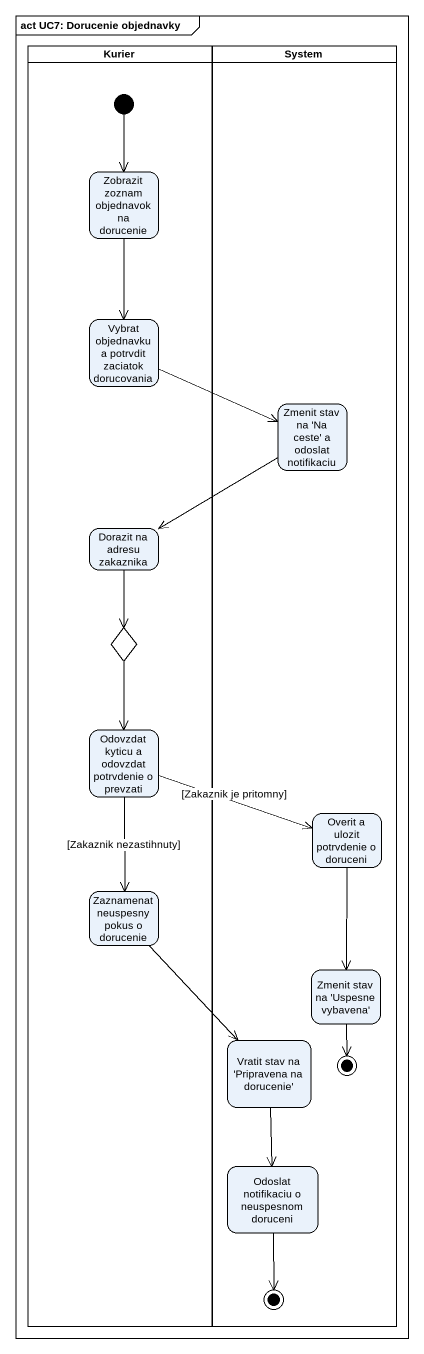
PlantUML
@startuml
mainframe act UC7: Dorucenie objednavky
hide empty description
state Kurier <<partition>> {
  state "Zobrazit zoznam objednavok na dorucenie" as Zobrazit_zoznam_objednavok
  state "Vybrat objednavku a potrvdit zaciatok dorucovania" as Vybrat_objednavku_a
  state "Dorazit na adresu zakaznika" as Dorazit_na_adresu_zakaznika
  state choice1 <<choice>>
  state "Odovzdat kyticu a odovzdat potrvdenie o prevzati" as Odovzdat_kyticu_a_odovzdat
  state "Zaznamenat neuspesny pokus o dorucenie" as Zaznamenat_neuspesny_pokus
  [*] --> Zobrazit_zoznam_objednavok
}
state System <<partition>> {
  state "Zmenit stav na 'Na ceste' a odoslat notifikaciu" as Zmenit_stav_na_Na_ceste_a
  state "Overit a ulozit potrvdenie o doruceni" as Overit_a_ulozit_potrvdenie
  state "Zmenit stav na 'Uspesne vybavena'" as Zmenit_stav_na_Uspesne
  state "Vratit stav na 'Pripravena na dorucenie'" as Vratit_stav_na_Pripravena
  state final1 <<end>>
  state "Odoslat notifikaciu o neuspesnom doruceni" as Odoslat_notifikaciu_o
  state final2 <<end>>
}
Zobrazit_zoznam_objednavok --> Vybrat_objednavku_a
Vybrat_objednavku_a -right-> Zmenit_stav_na_Na_ceste_a
Zmenit_stav_na_Na_ceste_a -left-> Dorazit_na_adresu_zakaznika
Dorazit_na_adresu_zakaznika --> choice1
choice1 --> Odovzdat_kyticu_a_odovzdat
Odovzdat_kyticu_a_odovzdat -right-> Overit_a_ulozit_potrvdenie : [Zakaznik je pritomny]
Odovzdat_kyticu_a_odovzdat --> Zaznamenat_neuspesny_pokus : [Zakaznik nezastihnuty]
Overit_a_ulozit_potrvdenie --> Zmenit_stav_na_Uspesne
Zaznamenat_neuspesny_pokus --> Vratit_stav_na_Pripravena
Zmenit_stav_na_Uspesne --> final1
Vratit_stav_na_Pripravena --> Odoslat_notifikaciu_o
Odoslat_notifikaciu_o --> final2
@enduml
